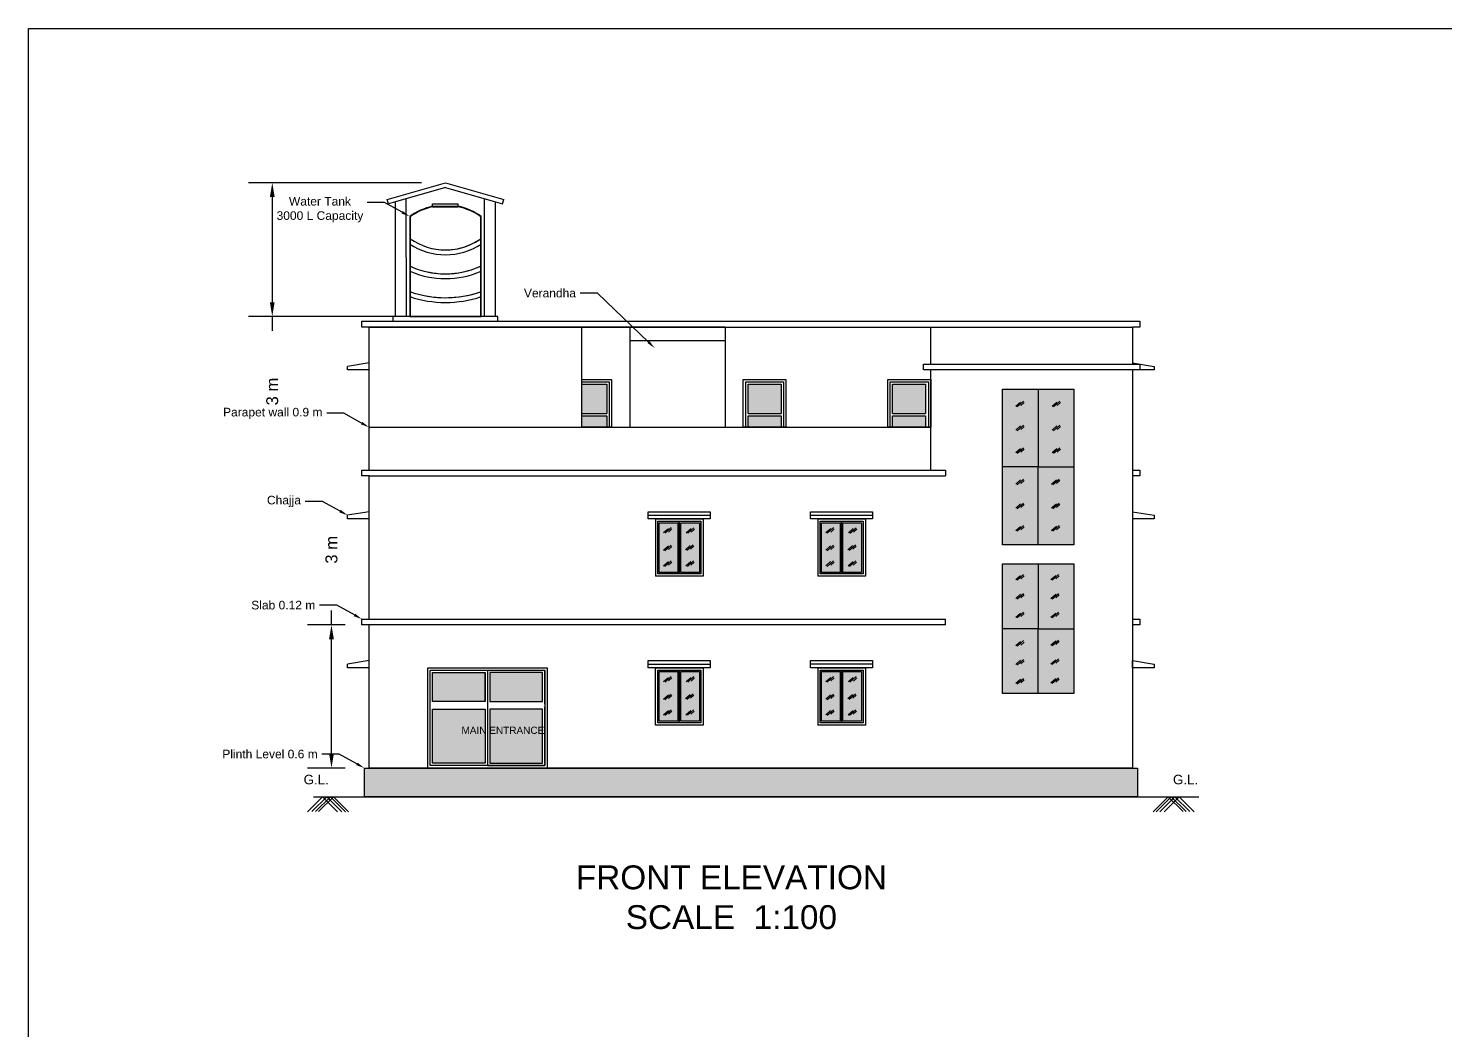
# Model space of a CAD drawing. Header units: metres. Extents: x 110.99 to 114.47, y 64.05 to 69.57.
# Drawn here: x 111.9794 to 112.2764, y 66.895 to 67.105 of the extents above; entities that cross this region are included whole.
import ezdxf
from ezdxf import colors
from ezdxf.entities.mleader import LeaderData, LeaderLine
from ezdxf.math import Vec2, Vec3

# ---------------------------------------------------------------- set-up
doc = ezdxf.new("R2010")
doc.units = ezdxf.units.M
doc.header["$MEASUREMENT"] = 0
for name, color, linetype in [('1.WALL', 7, 'Continuous'), ('3.WINDOW', 4, 'Continuous'), ('8.TEXT', 7, 'Continuous'), ('SCALE', 3, 'Continuous'), ('SECTION LINE', 3, 'Continuous')]:
    doc.layers.add(name, color=color, linetype=linetype)
doc.styles.get("Standard").update_dxf_attribs({"font": 'arial.ttf'})
doc.dimstyles.new('ISO-25', dxfattribs={"dimtxt": 0.0025, "dimasz": 0.003, "dimexe": 0.005, "dimexo": 0.005, "dimgap": 0.01, "dimtad": 0, "dimdsep": 46, "dimtxsty": 'Standard', "dimcen": 2.5, "dimadec": 0, "dimazin": 0, "dimtfac": 1, "dimtmove": 0, "dimatfit": 3, "dimfxl": 1, "dimarcsym": 0})

# ---------------------------------------------------------------- blocks, each defined once
blk = doc.blocks.new('*D118')
at = {"layer": '1.WALL', "color": 0, "linetype": 'Continuous', "lineweight": -2, "transparency": 16777216}
for p, q in [((112.0428903044184, 66.98003591075253), (112.0428903044184, 66.98303591075253)), ((112.0457763766215, 66.98003591075253), (112.0378903044184, 66.98003591075253)), ((112.0428903044184, 66.95303591075253), (112.0428903044184, 66.97703591075253)), ((112.0457763766215, 66.95003591075253), (112.0378903044184, 66.95003591075253))]:
    blk.add_line(p, q, dxfattribs=at)
at = {"layer": '1.WALL', "color": 0, "linetype": 'Continuous', "transparency": 16777216}
for points in [[(112.0423903044184, 66.97703591075253), (112.0433903044184, 66.97703591075253), (112.0428903044184, 66.98003591075253)], [(112.0423903044184, 66.95303591075253), (112.0433903044184, 66.95303591075253), (112.0428903044184, 66.95003591075253)]]:
    blk.add_solid(points, dxfattribs=at)
at = {"layer": 'Defpoints', "color": 0, "linetype": 'Continuous', "transparency": 16777216}
for p in [(112.0428903044184, 66.98003591075253), (112.0507763766215, 66.98003591075253), (112.0507763766215, 66.95003591075253)]:
    blk.add_point(p, dxfattribs=at)
at = {"layer": '1.WALL', "color": 0, "linetype": 'Continuous', "transparency": 16777216, "insert": (112.0428903044184, 66.99576101307173), "char_height": 0.0025, "attachment_point": 5, "rotation": 90}
blk.add_mtext('3 m', dxfattribs=at)
blk = doc.blocks.new('*D121')
at = {"layer": '1.WALL', "color": 0, "linetype": 'Continuous', "lineweight": -2, "transparency": 16777216}
for p, q in [((112.0617763766215, 67.072675926451), (112.0254801656504, 67.072675926451)), ((112.0304801656504, 67.069675926451), (112.0304801656504, 67.04763591075253)), ((112.0617763766215, 67.04463591075253), (112.0254801656504, 67.04463591075253)), ((112.0304801656504, 67.04463591075253), (112.0304801656504, 67.04163591075253))]:
    blk.add_line(p, q, dxfattribs=at)
at = {"layer": '1.WALL', "color": 0, "linetype": 'Continuous', "transparency": 16777216}
for points in [[(112.0299801656504, 67.069675926451), (112.0309801656504, 67.069675926451), (112.0304801656504, 67.072675926451)], [(112.0299801656504, 67.04763591075253), (112.0309801656504, 67.04763591075253), (112.0304801656504, 67.04463591075253)]]:
    blk.add_solid(points, dxfattribs=at)
at = {"layer": 'Defpoints', "color": 0, "linetype": 'Continuous', "transparency": 16777216}
for p in [(112.0667763766215, 67.072675926451), (112.0304801656504, 67.04463591075253), (112.0667763766215, 67.04463591075253)]:
    blk.add_point(p, dxfattribs=at)
at = {"layer": '1.WALL', "color": 0, "linetype": 'Continuous', "transparency": 16777216, "insert": (112.0304801656504, 67.02891080843325), "char_height": 0.0025, "attachment_point": 5, "rotation": 90}
blk.add_mtext('3 m', dxfattribs=at)

msp = doc.modelspace()

# ---------------------------------------------------------------- hatches: boundary and pattern name
at = {"linetype": 'Continuous', "true_color": 0x991b1e}
h = msp.add_hatch(color=244, dxfattribs=at)
h.dxf.hatch_style = 1
h.paths.add_polyline_path([(112.0750763766215, 66.97003591075251), (112.0640763766214, 66.97003591075251), (112.0640763766214, 66.96394431907983), (112.0750763766215, 66.96394431907983)])
h.paths.add_polyline_path([(112.0870763766215, 66.97003591075251), (112.0760763766214, 66.97003591075251), (112.0760763766214, 66.96394431907983), (112.0870763766215, 66.96394431907983)])
h.paths.add_polyline_path([(112.0870763766215, 66.96237216408535), (112.0760763766214, 66.96237216408535), (112.0760763766214, 66.95103591075251), (112.0870763766215, 66.95103591075251)])
h.paths.add_polyline_path([(112.0750763766215, 66.96237216408535), (112.0640763766214, 66.96237216408535), (112.0640763766214, 66.95103591075251), (112.0750763766215, 66.95103591075251)])
h.paths.add_polyline_path([(112.1005763766214, 67.0304359107525), (112.0953763766214, 67.0304359107525), (112.0953763766214, 67.02432486657521), (112.1005763766214, 67.02432486657521)])
h.paths.add_polyline_path([(112.1005763766214, 67.02382486657523), (112.0953763766214, 67.02382486657523), (112.0953763766214, 67.02143591075252), (112.1005763766214, 67.02143591075252)])
h.paths.add_polyline_path([(112.1370887011679, 67.0304359107525), (112.1301908368819, 67.0304359107525), (112.1301908368819, 67.02432486657521), (112.1370887011679, 67.02432486657521)])
h.paths.add_polyline_path([(112.1370887011679, 67.02382486657523), (112.1301908368819, 67.02382486657523), (112.1301908368819, 67.02143591075252), (112.1370887011679, 67.02143591075252)])
h.paths.add_polyline_path([(112.1673742409075, 67.0304359107525), (112.1604763766214, 67.0304359107525), (112.1604763766214, 67.02432486657521), (112.1673742409075, 67.02432486657521)])
h.paths.add_polyline_path([(112.1673742409075, 67.02382486657523), (112.1604763766214, 67.02382486657523), (112.1604763766214, 67.02143591075252), (112.1673742409075, 67.02143591075252)])
h.paths.add_polyline_path([(112.0696061966802, 66.95635043063245), (112.0877033999544, 66.95635043063245), (112.0877033999544, 66.95944149475251), (112.0696061966802, 66.95944149475251)], flags=9)
at = {"layer": '1.WALL'}
h = msp.add_hatch(color=7, dxfattribs=at)
h.set_gradient(color1=(0, 255, 255), color2=(122, 175, 223), tint=1, name='INVCYLINDER')
h.paths.add_polyline_path([(112.1909763766214, 67.01313591075252), (112.1834763766214, 67.01313591075252), (112.1834763766214, 66.99683591075252), (112.1909763766214, 66.99683591075252)])
h.paths.add_polyline_path([(112.1984763766215, 67.01313591075252), (112.1909763766214, 67.01313591075252), (112.1909763766214, 66.99683591075252), (112.1984763766215, 66.99683591075252)])
h.paths.add_polyline_path([(112.1984763766215, 67.02943591075253), (112.1909763766214, 67.02943591075253), (112.1909763766214, 67.01313591075252), (112.1984763766215, 67.01313591075252)])
h.paths.add_polyline_path([(112.1909763766214, 67.02943591075253), (112.1834763766214, 67.02943591075253), (112.1834763766214, 67.01313591075252), (112.1909763766214, 67.01313591075252)])
h.paths.add_polyline_path([(112.1909763766214, 66.9928359107525), (112.1834763766214, 66.9928359107525), (112.1834763766214, 66.97923591075251), (112.1909763766214, 66.97923591075251)])
h.paths.add_polyline_path([(112.1984763766215, 66.9928359107525), (112.1909763766214, 66.9928359107525), (112.1909763766214, 66.97923591075251), (112.1984763766215, 66.97923591075251)])
h.paths.add_polyline_path([(112.1909763766214, 66.97923591075251), (112.1834763766214, 66.97923591075251), (112.1834763766214, 66.96563591075251), (112.1909763766214, 66.96563591075251)])
h.paths.add_polyline_path([(112.1984763766215, 66.97923591075251), (112.1909763766214, 66.97923591075251), (112.1909763766214, 66.96563591075251), (112.1984763766215, 66.96563591075251)])
at = {"layer": '8.TEXT', "true_color": 0xcd6928}
h = msp.add_hatch(dxfattribs=at)
h.set_pattern_fill('GRAVEL', color=32, scale=0.003)
h.set_pattern_definition([(228.012787504, (111.8663044512677, 66.68637212658946), (-0.02400000000000019, -0.02700000000000001), [0.000403608, -0.0399572641412211]), (184.969740728, (111.8660344512677, 66.68607212658948), (0.03599999999999993, 0.003000000000000105), [0.000692604, -0.06856777428368999]), (132.510447078, (111.8653444512677, 66.68601212658946), (0.03000000000000035, -0.03299999999999959), [0.000488364, -0.0483480977882991]), (267.273689006, (111.8641744512677, 66.68526212658948), (0.003000000000000072, 0.06000000000000005), [0.0006307139999999973, -0.06244067412488683]), (292.833654178, (111.8641444512677, 66.68463212658948), (-0.01499999999999996, 0.03600000000000009), [0.0006184649999999981, -0.06122811938426473]), (357.273689006, (111.8643844512677, 66.68406212658947), (-0.06000000000000005, 0.003000000000000076), [0.0006307139999999973, -0.06244067412488683]), (37.69424046670001, (111.8650144512677, 66.68403212658949), (-0.03899999999999999, -0.02999999999999992), [0.0008340869999999998, -0.082574545646748]), (72.2553283749, (111.8656744512677, 66.68454212658948), (0.02100000000000008, 0.066), [0.0007874639999999974, -0.07795896449043996]), (121.429565615, (111.8659144512677, 66.68529212658946), (-0.02400000000000006, 0.03899999999999996), [0.0006328500000000002, -0.06265221932918703]), (175.236358309, (111.8655844512677, 66.68583212658946), (0.03299999999999995, -0.003000000000000114), [0.000722496, -0.0354022877363769]), (222.397437798, (111.8648644512677, 66.68589212658948), (-0.03599999999999989, -0.03299999999999991), [0.000934344, -0.09250012501438469]), (138.814074834, (111.8671444512677, 66.68523212658947), (-0.0210000000000001, 0.018), [0.0003189029999999987, -0.03157153443820398]), (171.46923439, (111.8669044512677, 66.68544212658948), (0.03899999999999999, -0.005999999999999985), [0.0006067109999999998, -0.06006453424847098]), (225, (111.8663044512677, 66.68553212658948), (-3.33066907387547e-19, -0.002999999999999799), [0.0004242629999999999, -0.0038183776871193]), (203.198590514, (111.8660944512677, 66.68589212658948), (0.01499999999999997, 0.005999999999999926), [0.000228474, -0.0226188453175917]), (291.801409486, (111.8658844512677, 66.68580212658948), (-0.002999999999999052, 0.009000000000000308), [0.000323109, -0.0158323854214035]), (30.96375653209999, (111.8660044512677, 66.68550212658947), (0.009000000000000159, 0.005999999999999939), [0.000524787, -0.0169680686845359]), (161.565051177, (111.8664544512677, 66.68577212658947), (0.006000000000000034, -0.00299999999999993), [0.0003794729999999987, -0.009107359980505167]), (16.389540334, (111.8641444512677, 66.68580212658948), (0.0299999999999999, 0.009000000000000131), [0.0005315999999999984, -0.05262853544000805]), (70.3461759419, (111.8646544512677, 66.68595212658947), (-0.01200000000000366, -0.03300000000001019), [0.0004459829999999999, -0.04415222324195699]), (293.198590514, (111.8664544512677, 66.68637212658946), (-0.005999999999999911, 0.01499999999999997), [0.0004569449999999999, -0.0223903743175917]), (343.610459666, (111.8666344512677, 66.68595212658947), (-0.0299999999999999, 0.009000000000000131), [0.0005315999999999982, -0.05262853544000682]), (339.44395478, (111.8641444512677, 66.68394212658949), (-0.01500000000000011, 0.006000000000000073), [0.000512639999999998, -0.02511937123595241]), (294.775140569, (111.8646244512677, 66.68376212658949), (-0.01500000000000002, 0.033), [0.000429534, -0.042523929189828]), (66.8014094864, (111.8664844512677, 66.68337212658948), (0.005999999999999943, 0.01499999999999991), [0.0004569450000000001, -0.0223903743175917]), (17.3540246363, (111.8666644512677, 66.68379212658947), (-0.03899999999999993, -0.01199999999999989), [0.0005028930000000001, -0.04978627084272001]), (69.44395478040002, (111.8650144512677, 66.68337212658948), (-0.006000000000000021, -0.01499999999999986), [0.000256319999999999, -0.02537569123595241]), (101.3099324739999, (111.8663044512677, 66.68337212658948), (-0.002999999999999891, 0.01200000000000004), [0.00015297, -0.0151440885407784]), (165.963756532, (111.8662744512677, 66.68352212658947), (0.008999999999999876, -0.003000000000000004), [0.0006184650000000001, -0.0117508518768531]), (186.009005957, (111.8656744512677, 66.68367212658949), (0.03000000000000014, 0.002999999999999949), [0.0005731499999999999, -0.0567417695236284]), (303.690067526, (111.8660044512677, 66.68523212658947), (-0.002999999999999961, 0.005999999999999958), [0.0004326659999999986, -0.01038398782639196]), (353.157226587, (111.8662444512677, 66.68487212658947), (0.05100000000000005, -0.006000000000000159), [0.000755382, -0.0747826878720849]), (60.9453959009, (111.8669944512677, 66.68478212658947), (-0.01199999999999993, -0.02099999999999993), [0.000308868, -0.030578022422961]), (90, (111.8671444512677, 66.68505212658947), (-0.002999999999999999, 0.003), [0.00018, -0.00282]), (120.256437164, (111.8656144512677, 66.68376212658949), (0.01200000000000003, -0.02100000000000002), [0.0004167719999999999, -0.0412605599683494]), (48.01278750419999, (111.8654044512677, 66.68412212658949), (0.024, 0.02699999999999993), [0.0008072159999999999, -0.03955365614122109]), (0, (111.8659444512677, 66.68472212658948), (0.003, 0.003), [0.00078, -0.00222]), (325.3048464690001, (111.8667244512677, 66.68472212658948), (0.03000000000000042, -0.02099999999999947), [0.0004743419999999987, -0.04695982290252582]), (254.054604099, (111.8671144512677, 66.68445212658948), (-0.003000000000000113, -0.01200000000000001), [0.000436806, -0.02140352366784149]), (207.645975364, (111.8669944512677, 66.68403212658949), (-0.05699999999999985, -0.03000000000000014), [0.0007111950000000001, -0.07040842254677819]), (175.42607874, (111.8663644512677, 66.68370212658947), (-0.03899999999999986, 0.003000000000000004), [0.0007523970000000001, -0.0744872202239067])])
h.paths.add_polyline_path([(112.2117764647856, 66.9500359107525), (112.0497763766215, 66.9500359107525), (112.0497763766215, 66.9440359107525), (112.2117764647856, 66.9440359107525)])
at = {"layer": 'SECTION LINE'}
h = msp.add_hatch(color=7, dxfattribs=at)
h.set_gradient(color1=(0, 255, 255), color2=(122, 175, 223), tint=1, name='INVCYLINDER')
h.paths.add_polyline_path([(112.1154763766214, 67.0014359107525), (112.1115763766214, 67.0014359107525), (112.1115763766214, 66.9910359107525), (112.1154763766214, 66.9910359107525)])
h.paths.add_polyline_path([(112.1199763766215, 67.0014359107525), (112.1160763766215, 67.0014359107525), (112.1160763766215, 66.9910359107525), (112.1199763766215, 66.9910359107525)])
h.paths.add_polyline_path([(112.1494763766215, 67.0014359107525), (112.1455763766214, 67.0014359107525), (112.1455763766214, 66.9910359107525), (112.1494763766215, 66.9910359107525)])
h.paths.add_polyline_path([(112.1539763766214, 67.0014359107525), (112.1500763766214, 67.0014359107525), (112.1500763766214, 66.9910359107525), (112.1539763766214, 66.9910359107525)])
h.paths.add_polyline_path([(112.1539763766214, 66.97023591075252), (112.1500763766214, 66.97023591075252), (112.1500763766214, 66.95983591075252), (112.1539763766214, 66.95983591075252)])
h.paths.add_polyline_path([(112.1494763766215, 66.97023591075252), (112.1455763766214, 66.97023591075252), (112.1455763766214, 66.95983591075252), (112.1494763766215, 66.95983591075252)])
h.paths.add_polyline_path([(112.1199763766215, 66.97023591075252), (112.1160763766215, 66.97023591075252), (112.1160763766215, 66.95983591075252), (112.1199763766215, 66.95983591075252)])
h.paths.add_polyline_path([(112.1154763766214, 66.97023591075252), (112.1115763766214, 66.97023591075252), (112.1115763766214, 66.95983591075252), (112.1154763766214, 66.95983591075252)])

# ---------------------------------------------------------------- linework, layer by layer
at = {"linetype": 'Continuous'}
for p, q in [((112.1053763766215, 67.0424359107525), (112.1253763766214, 67.0424359107525)), ((112.1053763766215, 67.03963591075251), (112.1253763766214, 67.03963591075251)), ((112.2107763766215, 67.0124359107525), (112.2107763766215, 67.01123591075252)), ((112.0390902894332, 66.9440359107525), (112.2196262243043, 66.9440359107525))]:
    msp.add_line(p, q, dxfattribs=at)
at = {"color": 7}
for p, q in [((112.1092763766215, 67.00298591075251), (112.1222763766215, 67.00298591075251)), ((112.1432763766214, 67.00298591075251), (112.1562763766214, 67.00298591075251)), ((112.1092763766215, 66.9717859107525), (112.1222763766215, 66.9717859107525)), ((112.1562763766214, 66.9717859107525), (112.1432763766214, 66.9717859107525))]:
    msp.add_line(p, q, dxfattribs=at)
at = {"layer": '1.WALL', "color": 7}
for p, q in [((112.0548340907, 67.06822382906066), (112.0545593695721, 67.06918535300831)), ((112.0562763766215, 67.0446359107525), (112.0562763766215, 67.0686359107525)), ((112.0585763766215, 67.0446359107525), (112.0585571057422, 67.06928754764415)), ((112.0749763766214, 67.0446359107525), (112.0749304934544, 67.06930616308595)), ((112.0772763766215, 67.0446359107525), (112.0772763766215, 67.0686359107525)), ((112.0787186625429, 67.06822382906066), (112.0789933836708, 67.06918535300831)), ((112.0592763766215, 67.06560183833534), (112.0592763766215, 67.0446359107525)), ((112.064071329322, 67.06822470701091), (112.0693892983013, 67.06824340893796)), ((112.0640730876823, 67.06772471010275), (112.064071329322, 67.06822470701091)), ((112.0640730876823, 67.06772471010275), (112.0693910566616, 67.0677434120298)), ((112.0640734393544, 67.06762471072112), (112.0693914083337, 67.06764341264817)), ((112.0693892983013, 67.06824340893796), (112.0693910566616, 67.0677434120298)), ((112.0742763766215, 67.0446359107525), (112.0742763766215, 67.06560183833534)), ((112.0593763766215, 67.06555034711346), (112.0593763766215, 67.04473591075251)), ((112.0741763766215, 67.04473591075251), (112.0741763766215, 67.06555034711346)), ((112.0592763766215, 67.0446359107525), (112.0742763766215, 67.0446359107525)), ((112.0593763766215, 67.04473591075251), (112.0741763766215, 67.04473591075251)), ((112.0777763766215, 67.0446359107525), (112.0772763766215, 67.0446359107525)), ((112.1684763766215, 67.0346359107525), (112.1684763766215, 67.0424359107525)), ((112.2107763766215, 67.0424359107525), (112.2107763766215, 67.0346359107525)), ((112.1669763766214, 67.03343591075252), (112.1669763766214, 67.0346359107525)), ((112.1669763766214, 67.0346359107525), (112.2122763766214, 67.0346359107525)), ((112.1684763766215, 67.03343591075252), (112.1669763766214, 67.03343591075252)), ((112.1684763766215, 67.0124359107525), (112.1684763766215, 67.03343591075252)), ((112.2107763766215, 67.03343591075252), (112.1684763766215, 67.03343591075252)), ((112.1707763766214, 67.03343591075252), (112.1692763766215, 67.03343591075252)), ((112.0953763766214, 67.02432486657521), (112.1005763766214, 67.02432486657521)), ((112.1301908368819, 67.02432486657521), (112.1370887011679, 67.02432486657521)), ((112.1604763766214, 67.02432486657521), (112.1673742409075, 67.02432486657521)), ((112.0953763766214, 67.02382486657523), (112.1005763766214, 67.02382486657523)), ((112.1301908368819, 67.02382486657523), (112.1370887011679, 67.02382486657523)), ((112.1604763766214, 67.02382486657523), (112.1673742409075, 67.02382486657523)), ((112.1715263766214, 67.0124359107525), (112.1715263766214, 67.01123591075252)), ((112.1715263766214, 66.9800359107525), (112.1715263766214, 66.98123591075252))]:
    msp.add_line(p, q, dxfattribs=at)
for points in [[(112.0545593695721, 67.06918535300831), (112.0560016554936, 67.06959743470014), (112.0667763766215, 67.07267592645097), (112.0775510977493, 67.06959743470014), (112.0789933836708, 67.06918535300831)], [(112.0667763766215, 67.0716359107525), (112.0562763766215, 67.0686359107525), (112.0548340907, 67.06822382906066)], [(112.0667763766215, 67.0716359107525), (112.0772763766215, 67.0686359107525), (112.0787186625429, 67.06822382906066)]]:
    msp.add_lwpolyline(points, dxfattribs=at)
for points in [[(112.0557763766215, 67.04363591075251), (112.0777763766215, 67.04363591075251), (112.0777763766215, 67.0446359107525), (112.0557763766215, 67.0446359107525)], [(112.1834763766214, 67.02943591075253), (112.1984763766215, 67.02943591075253), (112.1984763766215, 66.99683591075252), (112.1834763766214, 66.99683591075252)], [(112.1834763766214, 67.02943591075253), (112.1909763766214, 67.02943591075253), (112.1909763766214, 67.01313591075252), (112.1834763766214, 67.01313591075252)], [(112.1909763766214, 67.01313591075252), (112.1984763766215, 67.01313591075252), (112.1984763766215, 66.99683591075252), (112.1909763766214, 66.99683591075252)], [(112.1834763766214, 66.9928359107525), (112.1984763766215, 66.9928359107525), (112.1984763766215, 66.96563591075251), (112.1834763766214, 66.96563591075251)], [(112.1834763766214, 66.9928359107525), (112.1909763766214, 66.9928359107525), (112.1909763766214, 66.97923591075251), (112.1834763766214, 66.97923591075251)], [(112.1909763766214, 66.97923591075251), (112.1984763766215, 66.97923591075251), (112.1984763766215, 66.96563591075251), (112.1909763766214, 66.96563591075251)]]:
    msp.add_lwpolyline(points, close=True, dxfattribs=at)
for centre, radius, start, end in [((112.0667763766215, 67.0551359107525), 0.01287577726466317, 102.1195108961592, 125.6258042747428), ((112.0667763766215, 67.0551359107525), 0.01277577726466317, 102.1195108961592, 125.3957789098144), ((112.0667763766215, 67.0551359107525), 0.01277577726466317, 54.60422109018555, 78.2834764380754), ((112.0667763766215, 67.0551359107525), 0.01287577726466317, 54.37419572525724, 78.2834764380754), ((112.0667763766215, 67.07136197758102), 0.01277577726466308, 257.8804891038408, 305.395778909814), ((112.0667763766215, 67.07136197758102), 0.01777577726466308, 257.8804891038408, 294.9560212137955), ((112.0667763766215, 67.07136197758102), 0.02277577726466308, 257.8804891038408, 289.2261248029971)]:
    msp.add_arc(centre, radius, start, end, dxfattribs=at)
at = {"layer": '1.WALL', "color": 7, "lineweight": 25}
for radius, start, end in [(0.01377577726466317, 237.0140138776956, 302.9859861223043), (0.01277577726466317, 234.6042210901856, 305.395778909814), (0.01777577726466409, 245.0439787862045, 294.6010115980743), (0.01877577726466409, 246.4561476752042, 293.5438523247958), (0.02277577726466317, 250.7738751970029, 288.9599155358226), (0.02377577726466317, 251.6121930549448, 288.3878069450552)]:
    msp.add_arc((112.0667763766215, 67.07136197758102), radius, start, end, dxfattribs=at)
at = {"layer": '3.WINDOW', "color": 7}
for p, q in [((112.1862757395214, 67.02584130040863), (112.187282755196, 67.0267188718474)), ((112.1865712374926, 67.02572302940409), (112.1878815157503, 67.02688354170176)), ((112.1873179002814, 67.02596999762811), (112.1880204954922, 67.02660185842275)), ((112.1938971548941, 67.02584130040863), (112.1949041705687, 67.0267188718474)), ((112.1941926528653, 67.02572302940409), (112.195502931123, 67.02688354170176)), ((112.1949393156542, 67.02596999762811), (112.1956419108649, 67.02660185842275)), ((112.1862757395214, 67.02082392560821), (112.187282755196, 67.02170149704698)), ((112.1865712374926, 67.02070565460367), (112.1878815157503, 67.02186616690135)), ((112.1873179002814, 67.02095262282769), (112.1880204954922, 67.02158448362233)), ((112.1938971548941, 67.02082392560821), (112.1949041705687, 67.02170149704698)), ((112.1941926528653, 67.02070565460367), (112.195502931123, 67.02186616690135)), ((112.1949393156542, 67.02095262282769), (112.1956419108649, 67.02158448362233)), ((112.1862757395214, 67.01611715432789), (112.187282755196, 67.01699472576665)), ((112.1865712374926, 67.01599888332332), (112.1878815157503, 67.01715939562102)), ((112.1873179002814, 67.01624585154737), (112.1880204954922, 67.01687771234201)), ((112.1938971548941, 67.01611715432789), (112.1949041705687, 67.01699472576665)), ((112.1941926528653, 67.01599888332332), (112.195502931123, 67.01715939562102)), ((112.1949393156542, 67.01624585154737), (112.1956419108649, 67.01687771234201)), ((112.1862757395214, 67.00952394288113), (112.187282755196, 67.0104015143199)), ((112.1865712374926, 67.00940567187659), (112.1878815157503, 67.01056618417427)), ((112.1873179002814, 67.00965264010061), (112.1880204954922, 67.01028450089525)), ((112.1937757395214, 67.00954130040863), (112.194782755196, 67.01041887184739)), ((112.1940712374926, 67.00942302940409), (112.1953815157503, 67.01058354170176)), ((112.1948179002814, 67.00966999762811), (112.1955204954922, 67.01030185842275)), ((112.1862757395214, 67.00450656808071), (112.187282755196, 67.00538413951948)), ((112.1865712374926, 67.00438829707618), (112.1878815157503, 67.00554880937385)), ((112.1873179002814, 67.0046352653002), (112.1880204954922, 67.00526712609484)), ((112.1937757395214, 67.00452392560821), (112.194782755196, 67.00540149704698)), ((112.1940712374926, 67.00440565460367), (112.1953815157503, 67.00556616690135)), ((112.1948179002814, 67.00465262282769), (112.1955204954922, 67.00528448362233)), ((112.1107763766214, 67.0022359107525), (112.1107763766214, 66.9902359107525)), ((112.1124947982638, 66.9993597904657), (112.1135018139384, 67.00023736190444)), ((112.112790296235, 66.99924151946114), (112.1141005744927, 67.00040203175884)), ((112.1175309153239, 66.99922430816387), (112.1188411935816, 67.00038482046158)), ((112.1447763766215, 67.0022359107525), (112.1447763766215, 66.9902359107525)), ((112.1464947982637, 66.9993597904657), (112.1475018139384, 67.00023736190444)), ((112.146790296235, 66.99924151946114), (112.1481005744927, 67.00040203175884)), ((112.1515309153239, 66.99922430816387), (112.1528411935816, 67.00038482046158)), ((112.1862757395214, 66.99979979680039), (112.187282755196, 67.00067736823912)), ((112.1865712374926, 66.99968152579582), (112.1878815157503, 67.00084203809352)), ((112.1873179002814, 66.99992849401987), (112.1880204954922, 67.00056035481451)), ((112.1937757395214, 66.99981715432789), (112.194782755196, 67.00069472576665)), ((112.1940712374926, 66.99969888332332), (112.1953815157503, 67.00085939562102)), ((112.1948179002814, 66.99994585154737), (112.1955204954922, 67.00057771234201)), ((112.1135369590238, 66.99948848768518), (112.1142395542346, 67.0001203484798)), ((112.1172354173527, 66.99934257916844), (112.1182424330273, 67.00022015060718)), ((112.1182775781127, 66.9994712763879), (112.1189801733235, 67.00010313718253)), ((112.1475369590238, 66.99948848768518), (112.1482395542346, 67.0001203484798)), ((112.1512354173527, 66.99934257916844), (112.1522424330273, 67.00022015060718)), ((112.1522775781127, 66.9994712763879), (112.1529801733235, 67.00010313718253)), ((112.1124733944981, 66.99569145908545), (112.1134804101727, 66.99656903052418)), ((112.1127688924693, 66.99557318808088), (112.114079170727, 66.99673370037858)), ((112.1135155552581, 66.99582015630493), (112.1142181504689, 66.99645201709954)), ((112.1170757395214, 66.99577392560822), (112.118082755196, 66.99665149704695)), ((112.1173712374926, 66.99565565460365), (112.1186815157503, 66.99681616690135)), ((112.1181179002814, 66.9959026228277), (112.1188204954922, 66.99653448362234)), ((112.1464733944981, 66.99569145908545), (112.1474804101727, 66.99656903052418)), ((112.1467688924693, 66.99557318808088), (112.148079170727, 66.99673370037858)), ((112.1475155552581, 66.99582015630493), (112.1482181504689, 66.99645201709954)), ((112.1510757395214, 66.99577392560822), (112.152082755196, 66.99665149704695)), ((112.1513712374926, 66.99565565460365), (112.1526815157503, 66.99681616690135)), ((112.1521179002814, 66.9959026228277), (112.1528204954922, 66.99653448362234)), ((112.1124733944981, 66.99239948043073), (112.1134804101727, 66.9932770518695)), ((112.1127688924693, 66.99228120942617), (112.114079170727, 66.99344172172387)), ((112.1135155552581, 66.99252817765021), (112.1142181504689, 66.99316003844486)), ((112.1171672631814, 66.99239948043073), (112.118174278856, 66.9932770518695)), ((112.1174627611526, 66.99228120942617), (112.1187730394103, 66.99344172172387)), ((112.1182094239414, 66.99252817765021), (112.1189120191522, 66.99316003844486)), ((112.1464733944981, 66.99239948043073), (112.1474804101727, 66.9932770518695)), ((112.1467688924693, 66.99228120942617), (112.148079170727, 66.99344172172387)), ((112.1475155552581, 66.99252817765021), (112.1482181504689, 66.99316003844486)), ((112.1511672631814, 66.99239948043073), (112.152174278856, 66.9932770518695)), ((112.1514627611526, 66.99228120942617), (112.1527730394103, 66.99344172172387)), ((112.1522094239414, 66.99252817765021), (112.1529120191522, 66.99316003844486)), ((112.1862757395214, 66.98952348046244), (112.187282755196, 66.9904010519012)), ((112.1862757395214, 66.98952348046244), (112.187282755196, 66.9904010519012)), ((112.1865712374926, 66.98940520945787), (112.1878815157503, 66.99056572175557)), ((112.1865712374926, 66.98940520945787), (112.1878815157503, 66.99056572175557)), ((112.1873179002814, 66.98965217768192), (112.1880204954922, 66.99028403847656)), ((112.1873179002814, 66.98965217768192), (112.1880204954922, 66.99028403847656)), ((112.1936396551305, 66.98952348046244), (112.1946466708051, 66.9904010519012)), ((112.1939351531017, 66.98940520945787), (112.1952454313594, 66.99056572175557)), ((112.1946818158905, 66.98965217768192), (112.1953844111013, 66.99028403847656)), ((112.1862757395214, 66.98557392560822), (112.187282755196, 66.98645149704696)), ((112.1862757395214, 66.98557392560822), (112.187282755196, 66.98645149704696)), ((112.1865712374926, 66.98545565460365), (112.1878815157503, 66.98661616690136)), ((112.1865712374926, 66.98545565460365), (112.1878815157503, 66.98661616690136)), ((112.1873179002814, 66.9857026228277), (112.1880204954922, 66.98633448362231)), ((112.1873179002814, 66.9857026228277), (112.1880204954922, 66.98633448362231)), ((112.1936396551305, 66.98557392560822), (112.1946466708051, 66.98645149704696)), ((112.1939351531017, 66.98545565460365), (112.1952454313594, 66.98661616690136)), ((112.1946818158905, 66.9857026228277), (112.1953844111013, 66.98633448362231)), ((112.1862757395214, 66.98162856129095), (112.187282755196, 66.98250613272968)), ((112.1862757395214, 66.98162856129095), (112.187282755196, 66.98250613272968)), ((112.1865712374926, 66.98151029028638), (112.1878815157503, 66.98267080258408)), ((112.1865712374926, 66.98151029028638), (112.1878815157503, 66.98267080258408)), ((112.1936396551305, 66.98162856129095), (112.1946466708051, 66.98250613272968)), ((112.1939351531017, 66.98151029028638), (112.1952454313594, 66.98267080258408)), ((112.1873179002814, 66.9817572585104), (112.1880204954922, 66.98238911930504)), ((112.1873179002814, 66.9817572585104), (112.1880204954922, 66.98238911930504)), ((112.1946818158905, 66.9817572585104), (112.1953844111013, 66.98238911930504)), ((112.1862757395214, 66.97568242081236), (112.187282755196, 66.97655999225113)), ((112.1865712374926, 66.97556414980782), (112.1878815157503, 66.9767246621055)), ((112.1936396551305, 66.9758029506374), (112.1946466708051, 66.97668052207617)), ((112.1939351531017, 66.97568467963283), (112.1952454313594, 66.97684519193054)), ((112.1946818158905, 66.97593164785688), (112.1953844111013, 66.97656350865152)), ((112.1873179002814, 66.97581111803184), (112.1880204954922, 66.97644297882648)), ((112.1447763766215, 66.97103591075252), (112.1447763766215, 66.95903591075252)), ((112.1862757395214, 66.97173286595815), (112.187282755196, 66.97261043739691)), ((112.1865712374926, 66.97161459495358), (112.1878815157503, 66.97277510725128)), ((112.1873179002814, 66.97186156317763), (112.1880204954922, 66.97249342397227)), ((112.1936396551305, 66.97185339578319), (112.1946466708051, 66.97273096722192)), ((112.1939351531017, 66.97173512477862), (112.1952454313594, 66.97289563707632)), ((112.1946818158905, 66.97198209300267), (112.1953844111013, 66.97261395379728)), ((112.1124947982638, 66.96815979046569), (112.1135018139384, 66.96903736190445)), ((112.112790296235, 66.96804151946115), (112.1141005744927, 66.96920203175885)), ((112.1135369590238, 66.96828848768517), (112.1142395542346, 66.96892034847981)), ((112.1172354173527, 66.96814257916843), (112.1182424330273, 66.96902015060716)), ((112.1175309153239, 66.96802430816386), (112.1188411935816, 66.96918482046156)), ((112.1182775781127, 66.96827127638791), (112.1189801733235, 66.96890313718252)), ((112.1464947982637, 66.96815979046569), (112.1475018139384, 66.96903736190445)), ((112.146790296235, 66.96804151946115), (112.1481005744927, 66.96920203175885)), ((112.1475369590238, 66.96828848768517), (112.1482395542346, 66.96892034847981)), ((112.1512354173527, 66.96814257916843), (112.1522424330273, 66.96902015060716)), ((112.1515309153239, 66.96802430816386), (112.1528411935816, 66.96918482046156)), ((112.1522775781127, 66.96827127638791), (112.1529801733235, 66.96890313718252)), ((112.1862757395214, 66.96778750164087), (112.187282755196, 66.9686650730796)), ((112.1865712374926, 66.9676692306363), (112.1878815157503, 66.968829742934)), ((112.1873179002814, 66.96791619886035), (112.1880204954922, 66.96854805965496)), ((112.1936396551305, 66.96790803146591), (112.1946466708051, 66.96878560290465)), ((112.1939351531017, 66.96778976046134), (112.1952454313594, 66.96895027275905)), ((112.1946818158905, 66.96803672868536), (112.1953844111013, 66.96866858948)), ((112.1124733944981, 66.96449145908544), (112.1134804101727, 66.9653690305242)), ((112.1127688924693, 66.96437318808087), (112.114079170727, 66.96553370037857)), ((112.1135155552581, 66.96462015630492), (112.1142181504689, 66.96525201709956)), ((112.1170757395214, 66.96457392560824), (112.118082755196, 66.96545149704697)), ((112.1173712374926, 66.96445565460367), (112.1186815157503, 66.96561616690137)), ((112.1181179002814, 66.96470262282769), (112.1188204954922, 66.96533448362233)), ((112.1464733944981, 66.96449145908544), (112.1474804101727, 66.9653690305242)), ((112.1467688924693, 66.96437318808087), (112.148079170727, 66.96553370037857)), ((112.1475155552581, 66.96462015630492), (112.1482181504689, 66.96525201709956)), ((112.1510757395214, 66.96457392560824), (112.152082755196, 66.96545149704697)), ((112.1513712374926, 66.96445565460367), (112.1526815157503, 66.96561616690137)), ((112.1521179002814, 66.96470262282769), (112.1528204954922, 66.96533448362233)), ((112.1124733944981, 66.96119948043075), (112.1134804101727, 66.96207705186949)), ((112.1127688924693, 66.96108120942618), (112.114079170727, 66.96224172172388)), ((112.1135155552581, 66.96132817765023), (112.1142181504689, 66.96196003844484)), ((112.1171672631814, 66.96119948043075), (112.118174278856, 66.96207705186949)), ((112.1174627611526, 66.96108120942618), (112.1187730394103, 66.96224172172388)), ((112.1182094239414, 66.96132817765023), (112.1189120191522, 66.96196003844484)), ((112.1464733944981, 66.96119948043075), (112.1474804101727, 66.96207705186949)), ((112.1467688924693, 66.96108120942618), (112.148079170727, 66.96224172172388)), ((112.1475155552581, 66.96132817765023), (112.1482181504689, 66.96196003844484)), ((112.1511672631814, 66.96119948043075), (112.152174278856, 66.96207705186949)), ((112.1514627611526, 66.96108120942618), (112.1527730394103, 66.96224172172388)), ((112.1522094239414, 66.96132817765023), (112.1529120191522, 66.96196003844484))]:
    msp.add_line(p, q, dxfattribs=at)
for points in [[(112.1092763766215, 67.00373591075252), (112.1222763766215, 67.00373591075252), (112.1222763766215, 67.0022359107525), (112.1092763766215, 67.0022359107525)], [(112.1432763766214, 67.00373591075252), (112.1562763766214, 67.00373591075252), (112.1562763766214, 67.0022359107525), (112.1432763766214, 67.0022359107525)], [(112.1112763766214, 67.00173591075252), (112.1202763766214, 67.00173591075252), (112.1202763766214, 66.99073591075252), (112.1112763766214, 66.99073591075252)], [(112.1112763766214, 67.00173591075252), (112.1157763766215, 67.00173591075252), (112.1157763766215, 66.99073591075252), (112.1112763766214, 66.99073591075252)], [(112.1115763766214, 67.0014359107525), (112.1154763766214, 67.0014359107525), (112.1154763766214, 66.9910359107525), (112.1115763766214, 66.9910359107525)], [(112.1157763766215, 67.00173591075252), (112.1202763766214, 67.00173591075252), (112.1202763766214, 66.99073591075252), (112.1157763766215, 66.99073591075252)], [(112.1160763766215, 67.0014359107525), (112.1199763766215, 67.0014359107525), (112.1199763766215, 66.9910359107525), (112.1160763766215, 66.9910359107525)], [(112.1452763766215, 67.00173591075252), (112.1542763766215, 67.00173591075252), (112.1542763766215, 66.99073591075252), (112.1452763766215, 66.99073591075252)], [(112.1452763766215, 67.00173591075252), (112.1497763766214, 67.00173591075252), (112.1497763766214, 66.99073591075252), (112.1452763766215, 66.99073591075252)], [(112.1455763766214, 67.0014359107525), (112.1494763766215, 67.0014359107525), (112.1494763766215, 66.9910359107525), (112.1455763766214, 66.9910359107525)], [(112.1497763766214, 67.00173591075252), (112.1542763766215, 67.00173591075252), (112.1542763766215, 66.99073591075252), (112.1497763766214, 66.99073591075252)], [(112.1500763766214, 67.0014359107525), (112.1539763766214, 67.0014359107525), (112.1539763766214, 66.9910359107525), (112.1500763766214, 66.9910359107525)], [(112.1092763766215, 66.97253591075251), (112.1222763766215, 66.97253591075251), (112.1222763766215, 66.97103591075252), (112.1092763766215, 66.97103591075252)], [(112.1107763766214, 66.97103591075252), (112.1207763766214, 66.97103591075252), (112.1207763766214, 66.95903591075252), (112.1107763766214, 66.95903591075252)], [(112.1112763766214, 66.9705359107525), (112.1202763766214, 66.9705359107525), (112.1202763766214, 66.9595359107525), (112.1112763766214, 66.9595359107525)], [(112.1112763766214, 66.9705359107525), (112.1157763766215, 66.9705359107525), (112.1157763766215, 66.9595359107525), (112.1112763766214, 66.9595359107525)], [(112.1157763766215, 66.9705359107525), (112.1202763766214, 66.9705359107525), (112.1202763766214, 66.9595359107525), (112.1157763766215, 66.9595359107525)], [(112.1432763766214, 66.97253591075251), (112.1562763766214, 66.97253591075251), (112.1562763766214, 66.97103591075252), (112.1432763766214, 66.97103591075252)], [(112.1452763766215, 66.9705359107525), (112.1542763766215, 66.9705359107525), (112.1542763766215, 66.9595359107525), (112.1452763766215, 66.9595359107525)], [(112.1452763766215, 66.9705359107525), (112.1497763766214, 66.9705359107525), (112.1497763766214, 66.9595359107525), (112.1452763766215, 66.9595359107525)], [(112.1497763766214, 66.9705359107525), (112.1542763766215, 66.9705359107525), (112.1542763766215, 66.9595359107525), (112.1497763766214, 66.9595359107525)], [(112.1115763766214, 66.97023591075252), (112.1154763766214, 66.97023591075252), (112.1154763766214, 66.95983591075252), (112.1115763766214, 66.95983591075252)], [(112.1160763766215, 66.97023591075252), (112.1199763766215, 66.97023591075252), (112.1199763766215, 66.95983591075252), (112.1160763766215, 66.95983591075252)], [(112.1455763766214, 66.97023591075252), (112.1494763766215, 66.97023591075252), (112.1494763766215, 66.95983591075252), (112.1455763766214, 66.95983591075252)], [(112.1500763766214, 66.97023591075252), (112.1539763766214, 66.97023591075252), (112.1539763766214, 66.95983591075252), (112.1500763766214, 66.95983591075252)]]:
    msp.add_lwpolyline(points, close=True, dxfattribs=at)
for points in [[(112.1107763766214, 67.0022359107525), (112.1207763766214, 67.0022359107525), (112.1207763766214, 66.9902359107525), (112.1107763766214, 66.9902359107525)], [(112.1447763766215, 67.0022359107525), (112.1547763766215, 67.0022359107525), (112.1547763766215, 66.9902359107525), (112.1447763766215, 66.9902359107525)], [(112.1447763766215, 66.97103591075252), (112.1547763766215, 66.97103591075252), (112.1547763766215, 66.95903591075252), (112.1447763766215, 66.95903591075252)]]:
    msp.add_lwpolyline(points, dxfattribs=at)
at = {"layer": 'SCALE', "color": 5, "linetype": 'Continuous'}
msp.add_lwpolyline([(111.9793656688744, 67.10501479120414), (112.5733656688744, 67.10501479120414), (112.5733656688744, 66.68501479120414), (111.9793656688744, 66.68501479120414)], close=True, dxfattribs=at)
at = {"layer": 'SECTION LINE', "color": 7}
for p, q in [((112.0953763766214, 67.02143591075252), (112.0953763766214, 67.0424359107525)), ((112.1053763766215, 67.0424359107525), (112.1053763766215, 67.02143591075252)), ((112.1253763766214, 67.0424359107525), (112.1253763766214, 67.02143591075252)), ((112.0507763766214, 67.03493591075251), (112.0462763766214, 67.0341859107525)), ((112.2107763766215, 67.03493591075251), (112.2152763766214, 67.0341859107525)), ((112.2122763766214, 67.03343591075252), (112.2107763766215, 67.03343591075252)), ((112.2122763766214, 67.0346359107525), (112.2122763766214, 67.03343591075252)), ((112.0953763766214, 67.0314359107525), (112.1015763766215, 67.0314359107525)), ((112.0953763766214, 67.03093591075252), (112.1010763766214, 67.03093591075252)), ((112.0953763766214, 67.0304359107525), (112.1005763766214, 67.0304359107525)), ((112.1005763766214, 67.0304359107525), (112.1005763766214, 67.02432486657521)), ((112.1010763766214, 67.03093591075252), (112.1010763766214, 67.02143591075252)), ((112.1291908368819, 67.0314359107525), (112.1380887011679, 67.0314359107525)), ((112.1301908368819, 67.02432486657521), (112.1301908368819, 67.0304359107525)), ((112.1301908368819, 67.0304359107525), (112.1370887011679, 67.0304359107525)), ((112.1370887011679, 67.0304359107525), (112.1370887011679, 67.02432486657521)), ((112.1594763766214, 67.0314359107525), (112.1684763766215, 67.0314359107525)), ((112.1599763766214, 67.03093591075252), (112.1679763766215, 67.03093591075252)), ((112.1599763766214, 67.02143591075252), (112.1599763766214, 67.03093591075252)), ((112.1604763766214, 67.02432486657521), (112.1604763766214, 67.0304359107525)), ((112.1604763766214, 67.0304359107525), (112.1673742409075, 67.0304359107525)), ((112.1673742409075, 67.0304359107525), (112.1673742409075, 67.02432486657521)), ((112.1679763766215, 67.03093591075252), (112.1679763766215, 67.02143591075252)), ((112.0507763766214, 67.02143591075252), (112.1684763766215, 67.02143591075252)), ((112.1005763766214, 67.02382486657523), (112.1005763766214, 67.02143591075252)), ((112.1301908368819, 67.02143591075252), (112.1301908368819, 67.02382486657523)), ((112.1370887011679, 67.02382486657523), (112.1370887011679, 67.02143591075252)), ((112.1604763766214, 67.02143591075252), (112.1604763766214, 67.02382486657523)), ((112.1673742409075, 67.02382486657523), (112.1673742409075, 67.02143591075252)), ((112.0507763766214, 67.00373591075252), (112.0462763766214, 67.00298591075251)), ((112.2107763766215, 67.00373591075252), (112.2152763766214, 67.00298591075251)), ((112.0507763766214, 66.97253591075251), (112.0462763766214, 66.9717859107525)), ((112.2107763766215, 66.97253591075251), (112.2152763766214, 66.9717859107525)), ((112.0750763766215, 66.96394431907983), (112.0750763766215, 66.97003591075251)), ((112.1884763766215, 66.9500359107525), (112.2009763766215, 66.9500359107525)), ((112.0390902894332, 66.9440359107525), (112.2246262243043, 66.9440359107525))]:
    msp.add_line(p, q, dxfattribs=at)
at = {"layer": 'SECTION LINE', "color": 3}
for p, q in [((112.0378847620017, 66.94088115648675), (112.0410220745808, 66.94401846906591)), ((112.0387893045236, 66.94089859817338), (112.0419266171028, 66.9440359107525)), ((112.0395560940038, 66.94089859817338), (112.042693406583, 66.9440359107525)), ((112.0401988540256, 66.94089859817338), (112.0433361666047, 66.9440359107525)), ((112.0410220745808, 66.94401846906591), (112.0441746972561, 66.94086584639057)), ((112.0419266171028, 66.9440359107525), (112.0450792397781, 66.94088328807716)), ((112.042693406583, 66.9440359107525), (112.0458460292583, 66.94088328807716)), ((112.0433361666047, 66.9440359107525), (112.0464887892801, 66.94088328807716)), ((112.2182166748024, 66.9440359107525), (112.215064052127, 66.94088328807716)), ((112.2188594348241, 66.9440359107525), (112.2157068121488, 66.94088328807716)), ((112.2196262243043, 66.9440359107525), (112.216473601629, 66.94088328807716)), ((112.2205307668263, 66.94401846906591), (112.217378144151, 66.94086584639057)), ((112.2213539873815, 66.94089859817338), (112.2182166748024, 66.9440359107525)), ((112.2219967474033, 66.94089859817338), (112.2188594348241, 66.9440359107525)), ((112.2227635368834, 66.94089859817338), (112.2196262243043, 66.9440359107525)), ((112.2236680794054, 66.94088115648675), (112.2205307668263, 66.94401846906591))]:
    msp.add_line(p, q, dxfattribs=at)
at = {"layer": 'SECTION LINE', "color": 7}
for points in [[(112.1253763766214, 67.0424359107525), (112.0492763766214, 67.0424359107525), (112.0492763766214, 67.04363591075251), (112.2084763766214, 67.04363591075251)], [(112.0507763766214, 67.0124359107525), (112.0507763766214, 67.0424359107525), (112.2107763766215, 67.0424359107525)], [(112.2084763766214, 67.04363591075251), (112.2122763766214, 67.04363591075251), (112.2122763766214, 67.0424359107525), (112.2107763766215, 67.0424359107525)], [(112.2107763766215, 67.0424359107525), (112.2107763766215, 67.03493591075251)], [(112.0507763766214, 67.03343591075252), (112.0462763766214, 67.03343591075252), (112.0462763766214, 67.0341859107525)], [(112.2107763766215, 67.03493591075251), (112.2107763766215, 67.0346359107525)], [(112.2152763766214, 67.0341859107525), (112.2152763766214, 67.03343591075252), (112.2107763766215, 67.03343591075252)], [(112.2107763766215, 67.03343591075252), (112.2107763766215, 67.0124359107525)], [(112.0953763766214, 67.0314359107525), (112.1015763766215, 67.0314359107525), (112.1015763766215, 67.02143591075252), (112.0953763766214, 67.02143591075252)], [(112.1296908368819, 67.02143591075252), (112.1296908368819, 67.03093591075252), (112.1375887011679, 67.03093591075252), (112.1375887011679, 67.02143591075252)], [(112.0507763766214, 67.01123591075252), (112.0492763766214, 67.01123591075252), (112.0492763766214, 67.0124359107525), (112.1715263766214, 67.0124359107525)], [(112.2107763766215, 67.0124359107525), (112.2122763766214, 67.0124359107525), (112.2122763766214, 67.01123591075252), (112.2107763766215, 67.01123591075252)], [(112.0507763766214, 66.98123591075252), (112.0507763766214, 67.01123591075252), (112.1715263766214, 67.01123591075252)], [(112.2107763766215, 67.01123591075252), (112.2107763766215, 67.00373591075252)], [(112.2107763766215, 67.00373591075252), (112.2107763766215, 66.98123591075252)], [(112.0507763766214, 67.0022359107525), (112.0462763766214, 67.0022359107525), (112.0462763766214, 67.00298591075251)], [(112.2152763766214, 67.00298591075251), (112.2152763766214, 67.0022359107525), (112.2107763766215, 67.0022359107525)], [(112.1715263766214, 66.9800359107525), (112.0492763766214, 66.9800359107525), (112.0492763766214, 66.98123591075252), (112.0507763766214, 66.98123591075252)], [(112.2107763766215, 66.98123591075252), (112.2107763766215, 66.9500359107525), (112.0507763766214, 66.9500359107525), (112.0507763766214, 66.9800359107525)], [(112.0507763766214, 66.98123591075252), (112.1715263766214, 66.98123591075252)], [(112.2107763766215, 66.98123591075252), (112.2122763766214, 66.98123591075252), (112.2122763766214, 66.9800359107525), (112.2107763766215, 66.9800359107525)], [(112.0507763766214, 66.97103591075252), (112.0462763766214, 66.97103591075252), (112.0462763766214, 66.9717859107525)], [(112.0755763766214, 66.9705359107525), (112.0755763766214, 66.95053591075252), (112.0635763766215, 66.95053591075252), (112.0635763766215, 66.9705359107525)], [(112.0635763766215, 66.96344431907984), (112.0635763766215, 66.9705359107525)], [(112.0875763766214, 66.96344431907984), (112.0875763766214, 66.9705359107525)], [(112.2152763766214, 66.9717859107525), (112.2152763766214, 66.97103591075252), (112.2107763766215, 66.97103591075252), (112.2107763766215, 66.97253591075251)], [(112.0755763766214, 66.95053591075252), (112.0635763766215, 66.95053591075252), (112.0635763766215, 66.96287216408534)], [(112.0755763766214, 66.95053591075252), (112.0875763766214, 66.95053591075252), (112.0875763766214, 66.96287216408534)]]:
    msp.add_lwpolyline(points, dxfattribs=at)
for points in [[(112.1291908368819, 67.0314359107525), (112.1380887011679, 67.0314359107525), (112.1380887011679, 67.02143591075252), (112.1291908368819, 67.02143591075252)], [(112.1594763766214, 67.0314359107525), (112.1684763766215, 67.0314359107525), (112.1684763766215, 67.02143591075252), (112.1594763766214, 67.02143591075252)], [(112.0630763766215, 66.97103591075252), (112.0880763766214, 66.97103591075252), (112.0880763766214, 66.9500359107525), (112.0630763766215, 66.9500359107525)], [(112.0635763766215, 66.9705359107525), (112.0875763766214, 66.9705359107525), (112.0875763766214, 66.95053591075252), (112.0635763766215, 66.95053591075252)], [(112.0640763766214, 66.97003591075251), (112.0750763766215, 66.97003591075251), (112.0750763766215, 66.96394431907983), (112.0640763766214, 66.96394431907983)], [(112.0870763766215, 66.97003591075251), (112.0760763766214, 66.97003591075251), (112.0760763766214, 66.96394431907983), (112.0870763766215, 66.96394431907983)], [(112.0640763766214, 66.96237216408535), (112.0750763766215, 66.96237216408535), (112.0750763766215, 66.95103591075251), (112.0640763766214, 66.95103591075251)], [(112.0870763766215, 66.96237216408535), (112.0760763766214, 66.96237216408535), (112.0760763766214, 66.95103591075251), (112.0870763766215, 66.95103591075251)], [(112.0497763766215, 66.9500359107525), (112.2117764647856, 66.9500359107525), (112.2117764647856, 66.9440359107525), (112.0497763766215, 66.9440359107525)]]:
    msp.add_lwpolyline(points, close=True, dxfattribs=at)

# ---------------------------------------------------------------- texts
at = {"layer": '8.TEXT', "attachment_point": 1}
for s, width, insert, char_height in [('MAIN ENTRANCE', 0.02494395426242704, (112.0701367219189, 66.95869507592577), 0.0015), ('\\pxqc;FRONT ELEVATION \\PSCALE  1:100', 0.1060976806715019, (112.0736417021297, 66.92963923320043), 0.005)]:
    msp.add_mtext_dynamic_manual_height_columns(s, width=width, gutter_width=0.01, heights=[0], dxfattribs=dict(at, insert=insert, char_height=char_height))
at = {"layer": '8.TEXT', "color": 7, "char_height": 0.002}
for insert, attachment_point in [((112.0423260868413, 66.94862332049173), 3), ((112.2192267545658, 66.94862332049173), 1)]:
    msp.add_mtext_dynamic_manual_height_columns('G.L.', width=0.02494395426242704, gutter_width=0.01, heights=[0], dxfattribs=dict(at, insert=insert, attachment_point=attachment_point))

# ---------------------------------------------------------------- dimensions: what is measured, and where the dimension line sits
at = {"layer": '1.WALL', "color": 7, "linetype": 'Continuous'}
for base, p1, p2, picture, middle in [((112.0304801656504, 67.04463591075253), (112.0667763766215, 67.07267592645097), (112.0667763766215, 67.0446359107525), '*D121', (112.0304801656504, 67.02891080843325)), ((112.0428903044184, 66.98003591075253), (112.0507763766214, 66.9500359107525), (112.0507763766214, 66.9800359107525), '*D118', (112.0428903044184, 66.99576101307173))]:
    dim = msp.add_linear_dim(base=base, p1=p1, p2=p2, angle=90, text='3 m', dimstyle='ISO-25', dxfattribs=at)
    dim.commit()
    dim.dimension.update_dxf_attribs({"geometry": picture, "text_midpoint": middle})

# ---------------------------------------------------------------- leaders
at = {"linetype": 'Continuous'}
ml = msp.add_multileader_mtext('Standard', dxfattribs=at)
ml.set_content('Verandha', color=256)
ml.set_leader_properties()
ml.build(insert=Vec2(0, 0))
ml.multileader.update_dxf_attribs({"dogleg_length": 0.36, "arrow_head_size": 0.0018})
ctx = ml.context
ctx.base_point, ctx.char_height, ctx.arrow_head_size, ctx.landing_gap_size, ctx.plane_origin = Vec3(112.0824328461738, 67.04953906288334), 0.0018, 0.0018, 0.0009, Vec3(112.1106146675035, 67.03803291685726)
ctx.text_align_type = 2
notes = []
notes.append((ctx, [(0, (1, 1, 0), (112.0986205678655, 67.04953906288334), (-1, 0), 0.0036, [(0, [(112.1106146675035, 67.03803291685726)], 0, [])])]))
ctx.mtext.insert, ctx.mtext.alignment, ctx.mtext.flow_direction = Vec3(112.0941205678655, 67.05045379685333), 3, 5
at = {"layer": '8.TEXT', "color": 7}
ml = msp.add_multileader_mtext('Standard', dxfattribs=at)
ml.set_content('Water Tank\\P3000 L Capacity', color=7)
ml.set_leader_properties()
ml.build(insert=Vec2(0, 0))
ml.multileader.update_dxf_attribs({"dogleg_length": 0.36, "arrow_head_size": 0.0018})
ctx = ml.context
ctx.base_point, ctx.char_height, ctx.arrow_head_size, ctx.landing_gap_size, ctx.plane_origin = Vec3(112.0305498194994, 67.0685233381823), 0.0018, 0.0018, 0.0009, Vec3(112.0592763766215, 67.06560183833534)
ctx.text_align_type = 1
notes.append((ctx, [(0, (1, 1, 0), (112.0539952492402, 67.0685233381823), (-1, 0), 0.0036, [(0, [(112.0592763766215, 67.06560183833534)], 0, [])])]))
ctx.mtext.insert, ctx.mtext.width, ctx.mtext.alignment, ctx.mtext.flow_direction = Vec3(112.0404725343698, 67.06968793572665), 0.01923386101407232, 2, 5
ml = msp.add_multileader_mtext('Standard', dxfattribs=at)
ml.set_content('Parapet wall 0.9 m', color=7)
ml.set_leader_properties()
ml.build(insert=Vec2(0, 0))
ml.multileader.update_dxf_attribs({"dogleg_length": 0.36, "arrow_head_size": 0.0018})
ctx = ml.context
ctx.base_point, ctx.char_height, ctx.arrow_head_size, ctx.landing_gap_size, ctx.plane_origin = Vec3(112.0196260814366, 67.02435741059948), 0.0018, 0.0018, 0.0009, Vec3(112.0507763766214, 67.02143591075252)
ctx.text_align_type = 2
notes.append((ctx, [(0, (1, 1, 0), (112.0454952492401, 67.02435741059948), (-1, 0), 0.0036, [(0, [(112.0507763766214, 67.02143591075252)], 0, [])])]))
ctx.mtext.insert, ctx.mtext.alignment, ctx.mtext.flow_direction = Vec3(112.0409952492401, 67.02550727417382), 3, 5
ml = msp.add_multileader_mtext('Standard', dxfattribs=at)
ml.set_content('Chajja', color=7)
ml.set_leader_properties()
ml.build(insert=Vec2(0, 0))
ml.multileader.update_dxf_attribs({"dogleg_length": 0.36, "arrow_head_size": 0.0018})
ctx = ml.context
ctx.base_point, ctx.char_height, ctx.arrow_head_size, ctx.landing_gap_size, ctx.plane_origin = Vec3(112.0286985234557, 67.00590741059948), 0.0018, 0.0018, 0.0009, Vec3(112.0462763766214, 67.00298591075251)
ctx.text_align_type = 2
notes.append((ctx, [(0, (1, 1, 0), (112.0409952492401, 67.00590741059948), (-1, 0), 0.0036, [(0, [(112.0462763766214, 67.00298591075251)], 0, [])])]))
ctx.mtext.insert, ctx.mtext.alignment, ctx.mtext.flow_direction = Vec3(112.0364952492401, 67.00707200814382), 3, 5
ml = msp.add_multileader_mtext('Standard', dxfattribs=at)
ml.set_content('Slab 0.12 m', color=7)
ml.set_leader_properties()
ml.build(insert=Vec2(0, 0))
ml.multileader.update_dxf_attribs({"dogleg_length": 0.36, "arrow_head_size": 0.0018})
ctx = ml.context
ctx.base_point, ctx.char_height, ctx.arrow_head_size, ctx.landing_gap_size, ctx.plane_origin = Vec3(112.0254513201815, 66.98415741059948), 0.0018, 0.0018, 0.0009, Vec3(112.0492763766214, 66.98123591075252)
ctx.text_align_type = 2
notes.append((ctx, [(0, (1, 1, 0), (112.0439952492401, 66.98415741059948), (-1, 0), 0.0036, [(0, [(112.0492763766214, 66.98123591075252)], 0, [])])]))
ctx.mtext.insert, ctx.mtext.alignment, ctx.mtext.flow_direction = Vec3(112.0394952492401, 66.98507275848486), 3, 5
ml = msp.add_multileader_mtext('Standard', dxfattribs=at)
ml.set_content('Plinth Level 0.6 m', color=7)
ml.set_leader_properties()
ml.build(insert=Vec2(0, 0))
ml.multileader.update_dxf_attribs({"dogleg_length": 0.36, "arrow_head_size": 0.0018})
ctx = ml.context
ctx.base_point, ctx.char_height, ctx.arrow_head_size, ctx.landing_gap_size, ctx.plane_origin = Vec3(112.0194634620642, 66.95295741059947), 0.0018, 0.0018, 0.0009, Vec3(112.0497763766215, 66.9500359107525)
ctx.text_align_type = 2
notes.append((ctx, [(0, (1, 1, 0), (112.0444952492401, 66.95295741059947), (-1, 0), 0.0036, [(0, [(112.0497763766215, 66.9500359107525)], 0, [])])]))
ctx.mtext.insert, ctx.mtext.alignment, ctx.mtext.flow_direction = Vec3(112.0399952492401, 66.95387275848486), 3, 5
for ctx, leaders in notes:
    for number, flags, end, landing, length, lines in leaders:
        leader = LeaderData()
        leader.index, (leader.has_last_leader_line, leader.has_dogleg_vector, leader.attachment_direction) = number, flags
        leader.last_leader_point, leader.dogleg_vector, leader.dogleg_length = Vec3(end), Vec3(landing), length
        for number, points, colour, breaks in lines:
            line = LeaderLine()
            line.index, line.vertices, line.color, line.breaks = number, Vec3.list(points), colors.encode_raw_color(colour), breaks
            leader.lines.append(line)
        ctx.leaders.append(leader)

doc.saveas('drawing.dxf')
